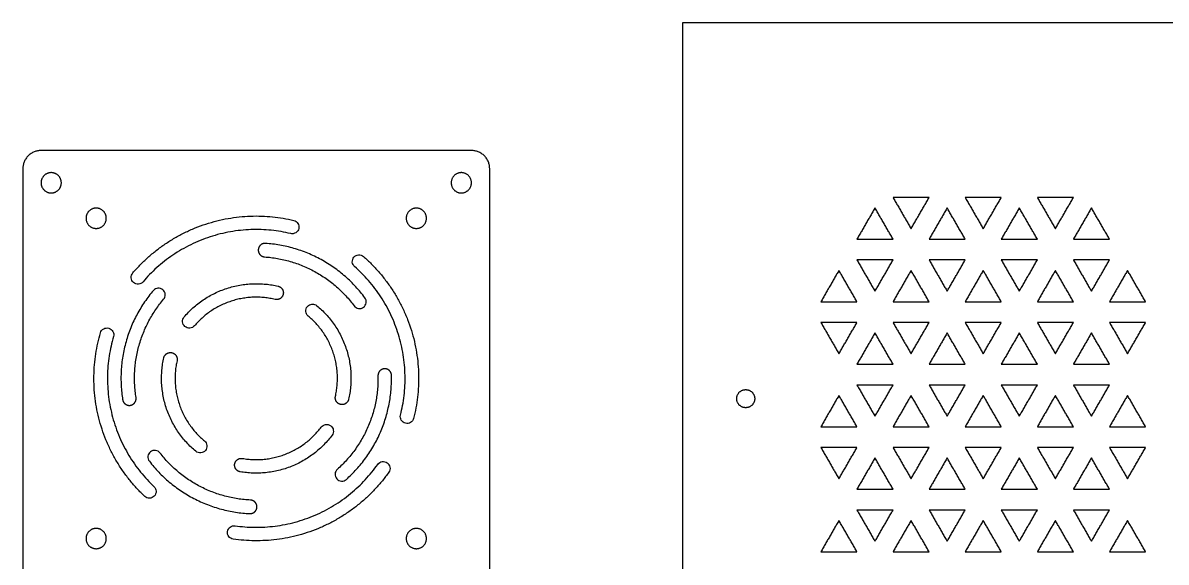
# Model space of a CAD drawing. Header units: millimetres. Extents: x 167 to 633, y 173 to 466.
# Drawn here: x 166.7 to 420.2, y 346.6 to 466.1 of the extents above; entities that cross this region are included whole.
import ezdxf

# ---------------------------------------------------------------- set-up
doc = ezdxf.new("R2010")
doc.units = ezdxf.units.MM
doc.layers.add('Make2D$Visible$Curves', color=18, linetype='Continuous', true_color=0x000000)

msp = doc.modelspace()

# ---------------------------------------------------------------- linework, layer by layer
at = {"layer": 'Make2D$Visible$Curves', "color": 18, "lineweight": -3, "true_color": 0x000000}
for points in [[(313.02, 466.09), (313.02, 319.54), (313.02, 172.99)], [(633.02, 466.09), (473.02, 466.09), (313.02, 466.09)], [(266.25, 437.79), (218.49, 437.79), (170.74, 437.79)], [(166.74, 433.79), (166.74, 332.28), (166.74, 230.77)], [(270.25, 230.77), (270.25, 332.28), (270.25, 433.79)], [(367.69, 427.38), (363.69, 427.38), (359.69, 427.38)], [(359.69, 427.38), (361.69, 423.92), (363.69, 420.46)], [(363.69, 420.46), (365.69, 423.92), (367.69, 427.38)], [(383.69, 427.38), (379.69, 427.38), (375.69, 427.38)], [(375.69, 427.38), (377.69, 423.92), (379.69, 420.46)], [(379.69, 420.46), (381.69, 423.92), (383.69, 427.38)], [(399.69, 427.38), (395.69, 427.38), (391.69, 427.38)], [(391.69, 427.38), (393.69, 423.92), (395.69, 420.46)], [(395.69, 420.46), (397.69, 423.92), (399.69, 427.38)], [(355.69, 425.07), (353.69, 421.61), (351.69, 418.15)], [(359.69, 418.15), (357.69, 421.61), (355.69, 425.07)], [(371.69, 425.07), (369.69, 421.61), (367.69, 418.15)], [(375.69, 418.15), (373.69, 421.61), (371.69, 425.07)], [(387.69, 425.07), (385.69, 421.61), (383.69, 418.15)], [(391.69, 418.15), (389.69, 421.61), (387.69, 425.07)], [(403.69, 425.07), (401.69, 421.61), (399.69, 418.15)], [(407.69, 418.15), (405.69, 421.61), (403.69, 425.07)], [(351.69, 418.15), (355.69, 418.15), (359.69, 418.15)], [(367.69, 418.15), (371.69, 418.15), (375.69, 418.15)], [(383.69, 418.15), (387.69, 418.15), (391.69, 418.15)], [(399.69, 418.15), (403.69, 418.15), (407.69, 418.15)], [(359.69, 413.53), (355.69, 413.53), (351.69, 413.53)], [(351.69, 413.53), (353.69, 410.06), (355.69, 406.6)], [(355.69, 406.6), (357.69, 410.06), (359.69, 413.53)], [(375.69, 413.53), (371.69, 413.53), (367.69, 413.53)], [(367.69, 413.53), (369.69, 410.06), (371.69, 406.6)], [(371.69, 406.6), (373.69, 410.06), (375.69, 413.53)], [(391.69, 413.53), (387.69, 413.53), (383.69, 413.53)], [(383.69, 413.53), (385.69, 410.06), (387.69, 406.6)], [(387.69, 406.6), (389.69, 410.06), (391.69, 413.53)], [(407.69, 413.53), (403.69, 413.53), (399.69, 413.53)], [(399.69, 413.53), (401.69, 410.06), (403.69, 406.6)], [(403.69, 406.6), (405.69, 410.06), (407.69, 413.53)], [(347.69, 411.22), (345.69, 407.75), (343.69, 404.29)], [(351.69, 404.29), (349.69, 407.75), (347.69, 411.22)], [(363.69, 411.22), (361.69, 407.75), (359.69, 404.29)], [(367.69, 404.29), (365.69, 407.75), (363.69, 411.22)], [(379.69, 411.22), (377.69, 407.75), (375.69, 404.29)], [(383.69, 404.29), (381.69, 407.75), (379.69, 411.22)], [(395.69, 411.22), (393.69, 407.75), (391.69, 404.29)], [(399.69, 404.29), (397.69, 407.75), (395.69, 411.22)], [(411.69, 411.22), (409.69, 407.75), (407.69, 404.29)], [(415.69, 404.29), (413.69, 407.75), (411.69, 411.22)], [(343.69, 404.29), (347.69, 404.29), (351.69, 404.29)], [(359.69, 404.29), (363.69, 404.29), (367.69, 404.29)], [(375.69, 404.29), (379.69, 404.29), (383.69, 404.29)], [(391.69, 404.29), (395.69, 404.29), (399.69, 404.29)], [(407.69, 404.29), (411.69, 404.29), (415.69, 404.29)], [(351.69, 399.67), (347.69, 399.67), (343.69, 399.67)], [(343.69, 399.67), (345.69, 396.21), (347.69, 392.74)], [(347.69, 392.74), (349.69, 396.21), (351.69, 399.67)], [(367.69, 399.67), (363.69, 399.67), (359.69, 399.67)], [(359.69, 399.67), (361.69, 396.21), (363.69, 392.74)], [(363.69, 392.74), (365.69, 396.21), (367.69, 399.67)], [(383.69, 399.67), (379.69, 399.67), (375.69, 399.67)], [(375.69, 399.67), (377.69, 396.21), (379.69, 392.74)], [(379.69, 392.74), (381.69, 396.21), (383.69, 399.67)], [(399.69, 399.67), (395.69, 399.67), (391.69, 399.67)], [(391.69, 399.67), (393.69, 396.21), (395.69, 392.74)], [(395.69, 392.74), (397.69, 396.21), (399.69, 399.67)], [(415.69, 399.67), (411.69, 399.67), (407.69, 399.67)], [(407.69, 399.67), (409.69, 396.21), (411.69, 392.74)], [(411.69, 392.74), (413.69, 396.21), (415.69, 399.67)], [(355.69, 397.36), (353.69, 393.9), (351.69, 390.43)], [(359.69, 390.43), (357.69, 393.9), (355.69, 397.36)], [(371.69, 397.36), (369.69, 393.9), (367.69, 390.43)], [(375.69, 390.43), (373.69, 393.9), (371.69, 397.36)], [(387.69, 397.36), (385.69, 393.9), (383.69, 390.43)], [(391.69, 390.43), (389.69, 393.9), (387.69, 397.36)], [(403.69, 397.36), (401.69, 393.9), (399.69, 390.43)], [(407.69, 390.43), (405.69, 393.9), (403.69, 397.36)], [(351.69, 390.43), (355.69, 390.43), (359.69, 390.43)], [(367.69, 390.43), (371.69, 390.43), (375.69, 390.43)], [(383.69, 390.43), (387.69, 390.43), (391.69, 390.43)], [(399.69, 390.43), (403.69, 390.43), (407.69, 390.43)], [(359.69, 385.81), (355.69, 385.81), (351.69, 385.81)], [(351.69, 385.81), (353.69, 382.35), (355.69, 378.89)], [(355.69, 378.89), (357.69, 382.35), (359.69, 385.81)], [(375.69, 385.81), (371.69, 385.81), (367.69, 385.81)], [(367.69, 385.81), (369.69, 382.35), (371.69, 378.89)], [(371.69, 378.89), (373.69, 382.35), (375.69, 385.81)], [(391.69, 385.81), (387.69, 385.81), (383.69, 385.81)], [(383.69, 385.81), (385.69, 382.35), (387.69, 378.89)], [(387.69, 378.89), (389.69, 382.35), (391.69, 385.81)], [(407.69, 385.81), (403.69, 385.81), (399.69, 385.81)], [(399.69, 385.81), (401.69, 382.35), (403.69, 378.89)], [(403.69, 378.89), (405.69, 382.35), (407.69, 385.81)], [(347.69, 383.51), (345.69, 380.04), (343.69, 376.58)], [(351.69, 376.58), (349.69, 380.04), (347.69, 383.51)], [(363.69, 383.51), (361.69, 380.04), (359.69, 376.58)], [(367.69, 376.58), (365.69, 380.04), (363.69, 383.51)], [(379.69, 383.51), (377.69, 380.04), (375.69, 376.58)], [(383.69, 376.58), (381.69, 380.04), (379.69, 383.51)], [(395.69, 383.51), (393.69, 380.04), (391.69, 376.58)], [(399.69, 376.58), (397.69, 380.04), (395.69, 383.51)], [(411.69, 383.51), (409.69, 380.04), (407.69, 376.58)], [(415.69, 376.58), (413.69, 380.04), (411.69, 383.51)], [(343.69, 376.58), (347.69, 376.58), (351.69, 376.58)], [(359.69, 376.58), (363.69, 376.58), (367.69, 376.58)], [(375.69, 376.58), (379.69, 376.58), (383.69, 376.58)], [(391.69, 376.58), (395.69, 376.58), (399.69, 376.58)], [(407.69, 376.58), (411.69, 376.58), (415.69, 376.58)], [(351.69, 371.96), (347.69, 371.96), (343.69, 371.96)], [(343.69, 371.96), (345.69, 368.49), (347.69, 365.03)], [(347.69, 365.03), (349.69, 368.49), (351.69, 371.96)], [(367.69, 371.96), (363.69, 371.96), (359.69, 371.96)], [(359.69, 371.96), (361.69, 368.49), (363.69, 365.03)], [(363.69, 365.03), (365.69, 368.49), (367.69, 371.96)], [(383.69, 371.96), (379.69, 371.96), (375.69, 371.96)], [(375.69, 371.96), (377.69, 368.49), (379.69, 365.03)], [(379.69, 365.03), (381.69, 368.49), (383.69, 371.96)], [(399.69, 371.96), (395.69, 371.96), (391.69, 371.96)], [(391.69, 371.96), (393.69, 368.49), (395.69, 365.03)], [(395.69, 365.03), (397.69, 368.49), (399.69, 371.96)], [(415.69, 371.96), (411.69, 371.96), (407.69, 371.96)], [(407.69, 371.96), (409.69, 368.49), (411.69, 365.03)], [(411.69, 365.03), (413.69, 368.49), (415.69, 371.96)], [(355.69, 369.65), (353.69, 366.18), (351.69, 362.72)], [(359.69, 362.72), (357.69, 366.18), (355.69, 369.65)], [(371.69, 369.65), (369.69, 366.18), (367.69, 362.72)], [(375.69, 362.72), (373.69, 366.18), (371.69, 369.65)], [(387.69, 369.65), (385.69, 366.18), (383.69, 362.72)], [(391.69, 362.72), (389.69, 366.18), (387.69, 369.65)], [(403.69, 369.65), (401.69, 366.18), (399.69, 362.72)], [(407.69, 362.72), (405.69, 366.18), (403.69, 369.65)], [(351.69, 362.72), (355.69, 362.72), (359.69, 362.72)], [(367.69, 362.72), (371.69, 362.72), (375.69, 362.72)], [(383.69, 362.72), (387.69, 362.72), (391.69, 362.72)], [(399.69, 362.72), (403.69, 362.72), (407.69, 362.72)], [(359.69, 358.1), (355.69, 358.1), (351.69, 358.1)], [(351.69, 358.1), (353.69, 354.64), (355.69, 351.17)], [(355.69, 351.17), (357.69, 354.64), (359.69, 358.1)], [(375.69, 358.1), (371.69, 358.1), (367.69, 358.1)], [(367.69, 358.1), (369.69, 354.64), (371.69, 351.17)], [(371.69, 351.17), (373.69, 354.64), (375.69, 358.1)], [(391.69, 358.1), (387.69, 358.1), (383.69, 358.1)], [(383.69, 358.1), (385.69, 354.64), (387.69, 351.17)], [(387.69, 351.17), (389.69, 354.64), (391.69, 358.1)], [(407.69, 358.1), (403.69, 358.1), (399.69, 358.1)], [(399.69, 358.1), (401.69, 354.64), (403.69, 351.17)], [(403.69, 351.17), (405.69, 354.64), (407.69, 358.1)], [(347.69, 355.79), (345.69, 352.33), (343.69, 348.86)], [(351.69, 348.86), (349.69, 352.33), (347.69, 355.79)], [(363.69, 355.79), (361.69, 352.33), (359.69, 348.86)], [(367.69, 348.86), (365.69, 352.33), (363.69, 355.79)], [(379.69, 355.79), (377.69, 352.33), (375.69, 348.86)], [(383.69, 348.86), (381.69, 352.33), (379.69, 355.79)], [(395.69, 355.79), (393.69, 352.33), (391.69, 348.86)], [(399.69, 348.86), (397.69, 352.33), (395.69, 355.79)], [(411.69, 355.79), (409.69, 352.33), (407.69, 348.86)], [(415.69, 348.86), (413.69, 352.33), (411.69, 355.79)], [(343.69, 348.86), (347.69, 348.86), (351.69, 348.86)], [(359.69, 348.86), (363.69, 348.86), (367.69, 348.86)], [(375.69, 348.86), (379.69, 348.86), (383.69, 348.86)], [(391.69, 348.86), (395.69, 348.86), (399.69, 348.86)], [(407.69, 348.86), (411.69, 348.86), (415.69, 348.86)]]:
    msp.add_open_spline(points, degree=2, dxfattribs=at)
for points, weights in [([(170.74, 437.79), (166.74, 437.79), (166.74, 433.79)], [1, 0.707106779878, 1]), ([(270.25, 433.79), (270.25, 437.79), (266.25, 437.79)], [1, 0.707106782495, 1]), ([(191.11, 410.65), (205.4, 427.39), (226.81, 422.31)], [1, 0.853176377181, 1]), ([(226.12, 419.39), (206.49, 424.05), (193.39, 408.7)], [1, 0.853176279198, 1]), ([(242.58, 405.15), (234.34, 416.27), (220.54, 417.21)], [1, 0.908071492363, 1]), ([(220.33, 414.22), (232.76, 413.37), (240.18, 403.37)], [1, 0.908071134032, 1]), ([(242.28, 414.3), (258.8, 399.75), (253.38, 378.42)], [1, 0.853176377181, 1]), ([(250.48, 379.16), (255.44, 398.72), (240.3, 412.05)], [1, 0.853176279198, 1]), ([(202.52, 400.91), (210.85, 410.68), (223.35, 407.71)], [1, 0.853176377181, 1]), ([(195.67, 406.76), (186.69, 396.23), (188.86, 382.57)], [1, 0.908071492363, 1]), ([(191.83, 383.04), (189.87, 395.34), (197.95, 404.81)], [1, 0.908071134032, 1]), ([(222.65, 404.79), (211.94, 407.34), (204.8, 398.96)], [1, 0.853075430205, 1]), ([(231.95, 403.4), (241.81, 395.17), (238.98, 382.65)], [1, 0.853176377181, 1]), ([(236.05, 383.31), (238.48, 394.05), (230.02, 401.1)], [1, 0.853075430205, 1]), ([(193.75, 361.13), (177.76, 376.26), (183.94, 397.39)], [1, 0.853176377181, 1]), ([(186.82, 396.54), (181.16, 377.18), (195.81, 363.31)], [1, 0.853176279198, 1]), ([(205.08, 371.12), (195.2, 379.32), (197.99, 391.85)], [1, 0.853176377181, 1]), ([(200.92, 391.2), (198.53, 380.45), (207, 373.42)], [1, 0.853075430205, 1]), ([(245.48, 387.88), (245.76, 375.43), (236.47, 367.14)], [1, 0.908071134032, 1]), ([(238.47, 364.9), (248.79, 374.12), (248.48, 387.95)], [1, 0.908071492363, 1]), ([(215.44, 369.54), (226.29, 367.67), (232.89, 376.48)], [1, 0.853075430205, 1]), ([(235.29, 374.68), (227.59, 364.41), (214.93, 366.58)], [1, 0.853176377181, 1]), ([(217.21, 360.31), (204.78, 360.9), (197.15, 370.74)], [1, 0.908071134032, 1]), ([(194.78, 368.91), (203.25, 357.97), (217.07, 357.31)], [1, 0.908071492363, 1]), ([(213.8, 354.61), (233.77, 351.75), (245.43, 368.22)], [1, 0.853176279198, 1]), ([(247.88, 366.48), (235.16, 348.52), (213.38, 351.65)], [1, 0.853176377181, 1])]:
    msp.add_rational_spline(points, weights, degree=2, dxfattribs=at)
for points, weights, knots in [([(175.27, 430.64), (175.27, 428.39), (173.02, 428.39), (170.77, 428.39), (170.77, 430.64), (170.77, 432.89), (173.02, 432.89), (175.27, 432.89), (175.27, 430.64)], [1, 0.707106781187, 1, 0.707106781187, 1, 0.707106781187, 1, 0.707106781187, 1], [-14.137167, -14.137167, -14.137167, -10.602875, -10.602875, -7.068583, -7.068583, -3.534292, -3.534292, 0, 0, 0]), ([(261.71, 430.64), (261.71, 432.89), (263.96, 432.89), (266.21, 432.89), (266.21, 430.64), (266.21, 428.39), (263.96, 428.39), (261.71, 428.39), (261.71, 430.64)], [1, 0.707106781187, 1, 0.707106781187, 1, 0.707106781187, 1, 0.707106781187, 1], [0, 0, 0, 3.534292, 3.534292, 7.068583, 7.068583, 10.602875, 10.602875, 14.137167, 14.137167, 14.137167]), ([(185.24, 422.78), (185.24, 420.53), (182.99, 420.53), (180.74, 420.53), (180.74, 422.78), (180.74, 425.03), (182.99, 425.03), (185.24, 425.03), (185.24, 422.78)], [1, 0.707106781187, 1, 0.707106781187, 1, 0.707106781187, 1, 0.707106781187, 1], [-14.137167, -14.137167, -14.137167, -10.602875, -10.602875, -7.068583, -7.068583, -3.534292, -3.534292, 0, 0, 0]), ([(256.24, 422.78), (256.24, 420.53), (253.99, 420.53), (251.74, 420.53), (251.74, 422.78), (251.74, 425.03), (253.99, 425.03), (256.24, 425.03), (256.24, 422.78)], [1, 0.707106781187, 1, 0.707106781187, 1, 0.707106781187, 1, 0.707106781187, 1], [-14.137167, -14.137167, -14.137167, -10.602875, -10.602875, -7.068583, -7.068583, -3.534292, -3.534292, 0, 0, 0]), ([(220.54, 417.21), (219.92, 417.25), (219.45, 416.84), (218.98, 416.44), (218.94, 415.82), (218.9, 415.2), (219.3, 414.73), (219.71, 414.26), (220.33, 414.22)], [1, 0.923877908003, 1, 0.923877908003, 1, 0.923877908003, 1, 0.923877908003, 1], [-42.4115, -42.4115, -42.4115, -41.233379, -41.233379, -40.055257, -40.055257, -38.877136, -38.877136, -37.699014, -37.699014, -37.699014]), ([(223.35, 407.71), (224.8, 407.36), (224.46, 405.91), (224.11, 404.45), (222.65, 404.79)], [1, 0.707585033206, 1, 0.707585033206, 1], [-3.455364, -3.455364, -3.455364, -1.101197, -1.101197, 1.25297, 1.25297, 1.25297]), ([(197.99, 391.85), (198.32, 393.31), (199.78, 392.98), (201.25, 392.66), (200.92, 391.2)], [1, 0.707585033206, 1, 0.707585033206, 1], [-3.455364, -3.455364, -3.455364, -1.101197, -1.101197, 1.25297, 1.25297, 1.25297]), ([(248.48, 387.95), (248.47, 388.57), (248.02, 389), (247.57, 389.43), (246.95, 389.42), (246.33, 389.4), (245.9, 388.95), (245.47, 388.51), (245.48, 387.88)], [1, 0.923877908003, 1, 0.923877908003, 1, 0.923877908003, 1, 0.923877908003, 1], [-42.4115, -42.4115, -42.4115, -41.233379, -41.233379, -40.055257, -40.055257, -38.877136, -38.877136, -37.699014, -37.699014, -37.699014]), ([(188.86, 382.57), (188.96, 381.95), (189.46, 381.59), (189.97, 381.22), (190.58, 381.32), (191.19, 381.42), (191.56, 381.92), (191.92, 382.42), (191.83, 383.04)], [1, 0.923877908003, 1, 0.923877908003, 1, 0.923877908003, 1, 0.923877908003, 1], [-42.4115, -42.4115, -42.4115, -41.233379, -41.233379, -40.055257, -40.055257, -38.877136, -38.877136, -37.699014, -37.699014, -37.699014]), ([(238.98, 382.65), (238.64, 381.19), (237.18, 381.52), (235.72, 381.85), (236.05, 383.31)], [1, 0.707585033206, 1, 0.707585033206, 1], [-3.455364, -3.455364, -3.455364, -1.101197, -1.101197, 1.25297, 1.25297, 1.25297]), ([(327.02, 380.79), (325.02, 380.79), (325.02, 382.79), (325.02, 384.79), (327.02, 384.79)], [1, 0.707106781187, 1, 0.707106781187, 1], [-6.283185, -6.283185, -6.283185, -3.141593, -3.141593, 0, 0, 0]), ([(327.02, 384.79), (329.02, 384.79), (329.02, 382.79), (329.02, 380.79), (327.02, 380.79)], [1, 0.707106781187, 1, 0.707106781187, 1], [-6.283185, -6.283185, -6.283185, -3.141593, -3.141593, 0, 0, 0]), ([(214.93, 366.58), (213.46, 366.84), (213.71, 368.32), (213.96, 369.79), (215.44, 369.54)], [1, 0.707585033206, 1, 0.707585033206, 1], [-3.455364, -3.455364, -3.455364, -1.101197, -1.101197, 1.25297, 1.25297, 1.25297]), ([(217.07, 357.31), (217.69, 357.28), (218.15, 357.7), (218.61, 358.12), (218.64, 358.74), (218.67, 359.36), (218.25, 359.82), (217.84, 360.28), (217.21, 360.31)], [1, 0.923877908003, 1, 0.923877908003, 1, 0.923877908003, 1, 0.923877908003, 1], [-42.4115, -42.4115, -42.4115, -41.233379, -41.233379, -40.055257, -40.055257, -38.877136, -38.877136, -37.699014, -37.699014, -37.699014]), ([(185.24, 351.78), (185.24, 349.53), (182.99, 349.53), (180.74, 349.53), (180.74, 351.78), (180.74, 354.03), (182.99, 354.03), (185.24, 354.03), (185.24, 351.78)], [1, 0.707106781187, 1, 0.707106781187, 1, 0.707106781187, 1, 0.707106781187, 1], [-14.137167, -14.137167, -14.137167, -10.602875, -10.602875, -7.068583, -7.068583, -3.534292, -3.534292, 0, 0, 0]), ([(256.24, 351.78), (256.24, 349.53), (253.99, 349.53), (251.74, 349.53), (251.74, 351.78), (251.74, 354.03), (253.99, 354.03), (256.24, 354.03), (256.24, 351.78)], [1, 0.707106781187, 1, 0.707106781187, 1, 0.707106781187, 1, 0.707106781187, 1], [-14.137167, -14.137167, -14.137167, -10.602875, -10.602875, -7.068583, -7.068583, -3.534292, -3.534292, 0, 0, 0])]:
    msp.add_rational_spline(points, weights, degree=2, knots=knots, dxfattribs=at)
for points, knots in [([(226.81, 422.31), (227.2, 422.21), (227.53, 421.97), (227.95, 421.29), (228.02, 420.89), (227.92, 420.5), (227.83, 420.11), (227.59, 419.78), (226.91, 419.36), (226.51, 419.29), (226.12, 419.39)], [0, 0, 0, 0, 1.208413, 1.208413, 2.416826, 2.416826, 2.416826, 3.625239, 3.625239, 4.833652, 4.833652, 4.833652, 4.833652]), ([(240.3, 412.05), (240, 412.31), (239.82, 412.68), (239.79, 413.08), (239.77, 413.48), (239.9, 413.87), (240.16, 414.16), (240.43, 414.46), (240.8, 414.65), (241.19, 414.67), (241.59, 414.7), (241.98, 414.56), (242.28, 414.3)], [0, 0, 0, 0, 1.208619, 1.208619, 1.208619, 2.417238, 2.417238, 2.417238, 3.625857, 3.625857, 3.625857, 4.834477, 4.834477, 4.834477, 4.834477]), ([(193.39, 408.7), (193.13, 408.4), (192.76, 408.21), (192.37, 408.18), (191.97, 408.15), (191.58, 408.28), (191.28, 408.54), (190.97, 408.79), (190.79, 409.16), (190.75, 409.56), (190.72, 409.96), (190.85, 410.35), (191.11, 410.65)], [0, 0, 0, 0, 1.208619, 1.208619, 1.208619, 2.417238, 2.417238, 2.417238, 3.625857, 3.625857, 3.625857, 4.834477, 4.834477, 4.834477, 4.834477]), ([(197.95, 404.81), (198.21, 405.11), (198.34, 405.5), (198.28, 406.3), (198.09, 406.66), (197.79, 406.92), (197.16, 407.46), (196.21, 407.39), (195.67, 406.76)], [0, 0, 0, 0, 1.208616, 1.208616, 2.417231, 2.417231, 2.417231, 5.023833, 5.023833, 5.023833, 5.023833]), ([(230.02, 401.1), (229.72, 401.36), (229.52, 401.72), (229.49, 402.12), (229.45, 402.52), (229.58, 402.91), (229.83, 403.22), (230.09, 403.52), (230.46, 403.71), (230.85, 403.75), (231.25, 403.78), (231.64, 403.66), (231.95, 403.4)], [0, 0, 0, 0, 1.210486, 1.210486, 1.210486, 2.421212, 2.421212, 2.421212, 3.631938, 3.631938, 3.631938, 4.842424, 4.842424, 4.842424, 4.842424]), ([(240.18, 403.37), (240.41, 403.05), (240.77, 402.84), (241.55, 402.72), (241.95, 402.82), (242.27, 403.06), (242.59, 403.29), (242.81, 403.65), (242.92, 404.43), (242.82, 404.84), (242.58, 405.15)], [0, 0, 0, 0, 1.208616, 1.208616, 2.417231, 2.417231, 2.417231, 3.625847, 3.625847, 4.834462, 4.834462, 4.834462, 4.834462]), ([(204.8, 398.96), (204.54, 398.66), (204.17, 398.47), (203.77, 398.44), (203.37, 398.41), (202.98, 398.54), (202.68, 398.8), (202.38, 399.05), (202.19, 399.42), (202.16, 399.82), (202.13, 400.22), (202.26, 400.61), (202.52, 400.91)], [0, 0, 0, 0, 1.210486, 1.210486, 1.210486, 2.421212, 2.421212, 2.421212, 3.631938, 3.631938, 3.631938, 4.842424, 4.842424, 4.842424, 4.842424]), ([(183.94, 397.39), (184.05, 397.77), (184.31, 398.09), (185.01, 398.47), (185.42, 398.51), (185.8, 398.4), (186.18, 398.29), (186.5, 398.03), (186.89, 397.34), (186.93, 396.92), (186.82, 396.54)], [0, 0, 0, 0, 1.208413, 1.208413, 2.416826, 2.416826, 2.416826, 3.625239, 3.625239, 4.833652, 4.833652, 4.833652, 4.833652]), ([(253.38, 378.42), (253.29, 378.04), (253.04, 377.71), (252.36, 377.3), (251.95, 377.24), (251.56, 377.34), (251.18, 377.43), (250.85, 377.68), (250.44, 378.37), (250.38, 378.77), (250.48, 379.16)], [0, 0, 0, 0, 1.208413, 1.208413, 2.416826, 2.416826, 2.416826, 3.625239, 3.625239, 4.833652, 4.833652, 4.833652, 4.833652]), ([(232.89, 376.48), (233.13, 376.8), (233.49, 377.01), (233.88, 377.07), (234.28, 377.13), (234.68, 377.02), (235, 376.78), (235.32, 376.54), (235.53, 376.19), (235.58, 375.79), (235.64, 375.4), (235.53, 375), (235.29, 374.68)], [0, 0, 0, 0, 1.210486, 1.210486, 1.210486, 2.421212, 2.421212, 2.421212, 3.631938, 3.631938, 3.631938, 4.842424, 4.842424, 4.842424, 4.842424]), ([(207, 373.42), (207.31, 373.17), (207.5, 372.8), (207.54, 372.41), (207.58, 372.01), (207.45, 371.61), (207.2, 371.31), (206.94, 371), (206.58, 370.81), (206.18, 370.77), (205.78, 370.74), (205.39, 370.86), (205.08, 371.12)], [0, 0, 0, 0, 1.210486, 1.210486, 1.210486, 2.421212, 2.421212, 2.421212, 3.631938, 3.631938, 3.631938, 4.842424, 4.842424, 4.842424, 4.842424]), ([(197.15, 370.74), (196.9, 371.06), (196.55, 371.26), (195.76, 371.36), (195.36, 371.25), (195.04, 371.01), (194.73, 370.77), (194.52, 370.41), (194.42, 369.62), (194.53, 369.22), (194.78, 368.91)], [0, 0, 0, 0, 1.208616, 1.208616, 2.417231, 2.417231, 2.417231, 3.625847, 3.625847, 4.834462, 4.834462, 4.834462, 4.834462]), ([(245.43, 368.22), (245.66, 368.54), (246.01, 368.76), (246.4, 368.83), (246.79, 368.9), (247.2, 368.81), (247.52, 368.58), (247.84, 368.35), (248.06, 368), (248.13, 367.6), (248.2, 367.21), (248.11, 366.81), (247.88, 366.48)], [0, 0, 0, 0, 1.208619, 1.208619, 1.208619, 2.417238, 2.417238, 2.417238, 3.625857, 3.625857, 3.625857, 4.834477, 4.834477, 4.834477, 4.834477]), ([(236.47, 367.14), (236.18, 366.88), (236, 366.5), (235.95, 365.71), (236.09, 365.32), (236.35, 365.02), (236.91, 364.4), (237.85, 364.35), (238.47, 364.9)], [0, 0, 0, 0, 1.208616, 1.208616, 2.417231, 2.417231, 2.417231, 5.023833, 5.023833, 5.023833, 5.023833]), ([(195.81, 363.31), (196.1, 363.04), (196.27, 362.66), (196.28, 362.26), (196.29, 361.86), (196.14, 361.48), (195.87, 361.19), (195.59, 360.9), (195.22, 360.73), (194.82, 360.72), (194.42, 360.71), (194.04, 360.86), (193.75, 361.13)], [0, 0, 0, 0, 1.208619, 1.208619, 1.208619, 2.417238, 2.417238, 2.417238, 3.625857, 3.625857, 3.625857, 4.834477, 4.834477, 4.834477, 4.834477]), ([(213.38, 351.65), (212.98, 351.7), (212.63, 351.91), (212.15, 352.55), (212.05, 352.95), (212.11, 353.34), (212.16, 353.74), (212.37, 354.09), (213.01, 354.57), (213.41, 354.67), (213.8, 354.61)], [0, 0, 0, 0, 1.208413, 1.208413, 2.416826, 2.416826, 2.416826, 3.625239, 3.625239, 4.833652, 4.833652, 4.833652, 4.833652])]:
    msp.add_open_spline(points, degree=3, knots=knots, dxfattribs=at)

doc.saveas('drawing.dxf')
